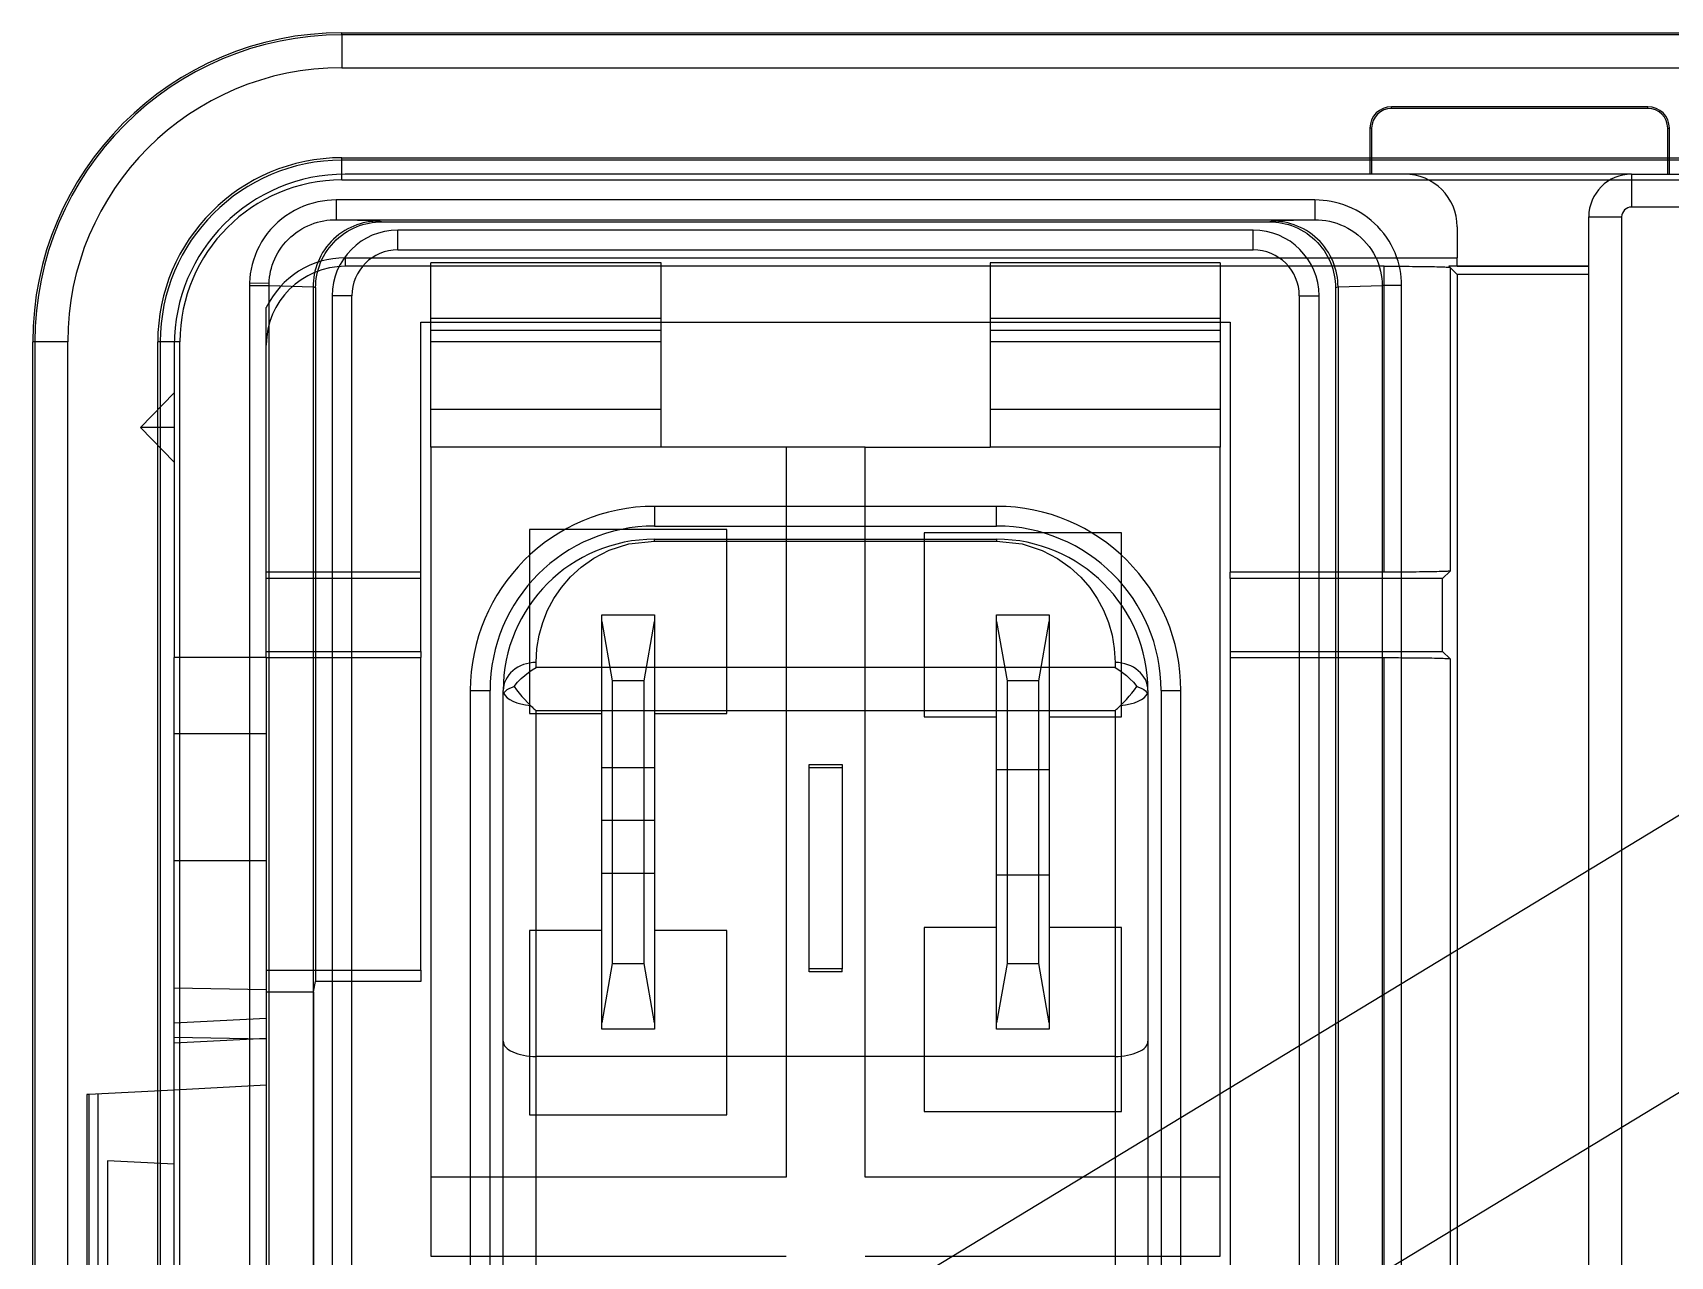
# Model space of a CAD drawing. Header units: millimetres. Extents: x -35.9 to 14.1, y -18 to 18.
# Drawn here: x -35.9 to -11.01, y -0.6 to 18 of the extents above; entities that cross this region are included whole.
import ezdxf

# ---------------------------------------------------------------- set-up
doc = ezdxf.new("R2010")
doc.units = ezdxf.units.MM
doc.layers.add('MAIN-1', color=7, linetype='Continuous')
doc.layers.add('MAIN-2', color=7, linetype='Continuous')

msp = doc.modelspace()

# ---------------------------------------------------------------- linework, layer by layer
at = {"layer": 'MAIN-1'}
for p, q in [((-31.2, 18), (9.4, 18)), ((-11.35, 16.876), (-15.25, 16.876)), ((-15.25, 16.85), (-15.25, 16.876)), ((-11.35, 16.85), (-15.25, 16.85)), ((-11.35, 16.85), (-11.35, 16.876)), ((-15.576, 16.55), (-15.576, 15.85)), ((-15.55, 16.55), (-15.576, 16.55)), ((-15.55, 16.55), (-15.55, 15.85)), ((-11.05, 15.85), (-11.05, 16.55)), ((-11.05, 16.55), (-11.024, 16.55)), ((-11.024, 15.85), (-11.024, 16.55)), ((-15.05, 15.85), (-31.15, 15.85)), ((-11.6, 15.85), (-15.05, 15.85)), ((-11.6, 15.85), (-11.6, 15.35)), ((-11.6, 15.85), (9.4, 15.85)), ((-12.25, 15.2), (-11.75, 15.2)), ((-12.25, 5.268), (-12.25, 15.2)), ((-11.75, 15.2), (-11.75, 5.572)), ((9.4, 15.35), (-11.6, 15.35)), ((-14.25, 15.05), (-14.25, 14.579)), ((-31.15, 14.579), (-14.25, 14.579)), ((-31.15, 14.579), (-31.15, 14.45)), ((-29.85, 14.45), (-31.15, 14.45)), ((-29.85, 11.7), (-29.85, 14.5)), ((-26.35, 14.5), (-29.85, 14.5)), ((-26.35, 11.7), (-26.35, 14.5)), ((-21.35, 14.45), (-26.35, 14.45)), ((-17.85, 14.5), (-21.35, 14.5)), ((-21.35, 14.5), (-21.35, 11.7)), ((-17.85, 14.5), (-17.85, 11.7)), ((-15.358, 14.45), (-17.85, 14.45)), ((-15.358, 14.45), (-15.306, 14.45)), ((-15.358, 9.8), (-15.358, 14.45)), ((-15.306, 14.45), (-15.253, 14.45)), ((-15.253, 14.45), (-15.199, 14.45)), ((-15.199, 14.45), (-15.144, 14.45)), ((-15.144, 14.45), (-15.089, 14.449)), ((-15.089, 14.449), (-15.035, 14.449)), ((-15.035, 14.449), (-14.98, 14.449)), ((-14.98, 14.449), (-14.927, 14.448)), ((-14.927, 14.448), (-14.874, 14.448)), ((-14.874, 14.448), (-14.823, 14.447)), ((-14.823, 14.447), (-14.773, 14.447)), ((-14.773, 14.447), (-14.725, 14.446)), ((-14.725, 14.446), (-14.679, 14.445)), ((-14.679, 14.445), (-14.636, 14.445)), ((-14.636, 14.445), (-14.596, 14.444)), ((-14.596, 14.444), (-14.558, 14.443)), ((-14.558, 14.443), (-14.523, 14.442)), ((-14.523, 14.442), (-14.492, 14.441)), ((-14.492, 14.441), (-14.464, 14.44)), ((-14.464, 14.44), (-14.439, 14.439)), ((-14.439, 14.439), (-14.418, 14.438)), ((-14.418, 14.438), (-14.4, 14.438)), ((-14.4, 14.438), (-14.386, 14.437)), ((-14.386, 14.437), (-14.374, 14.436)), ((-12.25, 14.45), (-14.376, 14.45)), ((-14.376, 14.45), (-14.359, 14.433)), ((-14.25, 14.325), (-14.375, 14.45)), ((-14.374, 14.436), (-14.366, 14.435)), ((-14.25, 14.453), (-14.25, 14.579)), ((-14.25, 14.453), (-12.25, 14.453)), ((-14.366, 14.435), (-14.361, 14.434)), ((-14.361, 14.434), (-14.359, 14.433)), ((-14.359, 14.433), (-14.359, 9.817)), ((-14.25, 14.325), (-14.25, 4.055)), ((-12.25, 14.325), (-14.25, 14.325)), ((-32.35, 8.5), (-32.35, 13.822)), ((-30, 9.8), (-30, 13.6)), ((-30, 13.6), (-29.85, 13.6)), ((-29.85, 12.272), (-29.85, 13.473)), ((-26.35, 13.6), (-21.35, 13.6)), ((-21.35, 13.473), (-21.35, 12.272)), ((-17.85, 13.6), (-17.7, 13.6)), ((-17.7, 13.6), (-17.7, 9.8)), ((-35.9, -13.3), (-35.9, 13.3)), ((-33.75, 13.25), (-33.75, 8.5)), ((-33.75, 12.526), (-34.262, 12)), ((-33.755, 12), (-34.262, 12)), ((-34.262, 12), (-33.75, 11.474)), ((-29.85, 11.7), (-29.85, 0.6)), ((-26.35, 11.7), (-29.85, 11.7)), ((-24.45, 11.7), (-26.35, 11.7)), ((-23.25, 11.7), (-24.45, 11.7)), ((-24.45, 11.7), (-24.45, 0.6)), ((-23.25, 0.6), (-23.25, 11.7)), ((-23.25, 11.7), (-21.35, 11.7)), ((-17.85, 11.7), (-21.35, 11.7)), ((-17.85, 1.87), (-17.85, 11.7)), ((-25.35, 10.45), (-28.35, 10.45)), ((-28.35, 10.45), (-28.35, 7.65)), ((-25.35, 7.65), (-25.35, 10.45)), ((-22.35, 10.4), (-22.35, 7.6)), ((-19.35, 10.4), (-22.35, 10.4)), ((-19.35, 7.6), (-19.35, 10.4)), ((-30, 9.8), (-32.35, 9.8)), ((-30, 9.704), (-30, 9.8)), ((-15.358, 9.8), (-17.7, 9.8)), ((-17.7, 9.704), (-17.7, 9.8)), ((-15.306, 9.8), (-15.358, 9.8)), ((-15.253, 9.8), (-15.306, 9.8)), ((-15.199, 9.8), (-15.253, 9.8)), ((-15.144, 9.8), (-15.199, 9.8)), ((-15.089, 9.801), (-15.144, 9.8)), ((-15.035, 9.801), (-15.089, 9.801)), ((-14.98, 9.801), (-15.035, 9.801)), ((-14.927, 9.802), (-14.98, 9.801)), ((-14.874, 9.802), (-14.927, 9.802)), ((-14.823, 9.803), (-14.874, 9.802)), ((-14.773, 9.803), (-14.823, 9.803)), ((-14.725, 9.804), (-14.773, 9.803)), ((-14.679, 9.805), (-14.725, 9.804)), ((-14.636, 9.805), (-14.679, 9.805)), ((-14.596, 9.806), (-14.636, 9.805)), ((-14.558, 9.807), (-14.596, 9.806)), ((-14.523, 9.808), (-14.558, 9.807)), ((-14.492, 9.809), (-14.523, 9.808)), ((-14.464, 9.81), (-14.492, 9.809)), ((-14.472, 9.704), (-14.359, 9.817)), ((-14.439, 9.811), (-14.464, 9.81)), ((-14.418, 9.812), (-14.439, 9.811)), ((-14.4, 9.812), (-14.418, 9.812)), ((-14.386, 9.813), (-14.4, 9.812)), ((-14.374, 9.814), (-14.386, 9.813)), ((-14.366, 9.815), (-14.374, 9.814)), ((-14.361, 9.816), (-14.366, 9.815)), ((-14.359, 9.817), (-14.361, 9.816)), ((-30, 9.704), (-32.35, 9.704)), ((-30, 8.596), (-30, 9.704)), ((-14.472, 9.704), (-17.7, 9.704)), ((-17.7, 9.704), (-17.7, 8.596)), ((-14.472, 8.596), (-14.472, 9.704)), ((-27.25, 9.05), (-27.25, 9.15)), ((-27.25, 9.15), (-26.45, 9.15)), ((-27.25, 2.95), (-27.25, 9.05)), ((-27.25, 9.05), (-27.091, 8.15)), ((-26.609, 8.15), (-26.45, 9.05)), ((-26.45, 9.15), (-26.45, 9.05)), ((-26.45, 9.05), (-26.45, 2.95)), ((-21.25, 9.05), (-21.25, 9.15)), ((-21.25, 9.15), (-20.45, 9.15)), ((-21.25, 2.95), (-21.25, 9.05)), ((-21.25, 9.05), (-21.091, 8.15)), ((-20.609, 8.15), (-20.45, 9.05)), ((-20.45, 9.15), (-20.45, 9.05)), ((-20.45, 9.05), (-20.45, 2.95)), ((-32.35, 8.5), (-33.75, 8.5)), ((-33.75, 7.343), (-33.75, 8.5)), ((-32.35, 8.596), (-30, 8.596)), ((-32.35, 8.5), (-32.35, 7.343)), ((-32.35, 8.5), (-30, 8.5)), ((-30, 8.596), (-30, 8.5)), ((-30, 3.75), (-30, 8.5)), ((-17.7, 8.596), (-14.472, 8.596)), ((-17.7, 8.596), (-17.7, 8.5)), ((-17.7, 8.5), (-15.358, 8.5)), ((-17.7, 8.5), (-17.7, 1.961)), ((-15.358, 3.382), (-15.358, 8.5)), ((-15.358, 8.5), (-15.306, 8.5)), ((-15.306, 8.5), (-15.253, 8.5)), ((-15.253, 8.5), (-15.199, 8.5)), ((-15.199, 8.5), (-15.144, 8.5)), ((-15.144, 8.5), (-15.089, 8.499)), ((-15.089, 8.499), (-15.035, 8.499)), ((-15.035, 8.499), (-14.98, 8.499)), ((-14.98, 8.499), (-14.927, 8.498)), ((-14.927, 8.498), (-14.874, 8.498)), ((-14.874, 8.498), (-14.823, 8.497)), ((-14.823, 8.497), (-14.773, 8.497)), ((-14.773, 8.497), (-14.725, 8.496)), ((-14.725, 8.496), (-14.679, 8.495)), ((-14.679, 8.495), (-14.636, 8.495)), ((-14.636, 8.495), (-14.596, 8.494)), ((-14.596, 8.494), (-14.558, 8.493)), ((-14.558, 8.493), (-14.523, 8.492)), ((-14.523, 8.492), (-14.492, 8.491)), ((-14.492, 8.491), (-14.464, 8.49)), ((-14.472, 8.596), (-14.359, 8.483)), ((-14.464, 8.49), (-14.439, 8.489)), ((-14.439, 8.489), (-14.418, 8.488)), ((-14.418, 8.488), (-14.4, 8.488)), ((-14.4, 8.488), (-14.386, 8.487)), ((-14.386, 8.487), (-14.374, 8.486)), ((-14.374, 8.486), (-14.366, 8.485)), ((-14.366, 8.485), (-14.361, 8.484)), ((-14.361, 8.484), (-14.359, 8.483)), ((-14.359, 8.483), (-14.359, 3.989)), ((-26.609, 8.15), (-27.091, 8.15)), ((-27.091, 8.15), (-27.091, 3.85)), ((-26.609, 3.85), (-26.609, 8.15)), ((-20.609, 8.15), (-21.091, 8.15)), ((-21.091, 8.15), (-21.091, 3.85)), ((-20.609, 3.85), (-20.609, 8.15)), ((-28.35, 7.65), (-27.25, 7.65)), ((-26.45, 7.65), (-25.35, 7.65)), ((-22.35, 7.6), (-21.25, 7.6)), ((-20.45, 7.6), (-19.35, 7.6)), ((-33.75, 5.411), (-33.75, 7.343)), ((-32.35, 7.343), (-33.75, 7.343)), ((-32.35, 7.343), (-32.35, 5.411)), ((-9.426, 6.982), (-24.729, -2.304)), ((-33.75, -5.411), (-33.75, 5.411)), ((-32.35, 5.411), (-33.75, 5.411)), ((-32.35, 5.411), (-32.35, -5.411)), ((-27.25, 4.35), (-28.35, 4.35)), ((-28.35, 4.35), (-28.35, 1.55)), ((-25.35, 4.35), (-26.45, 4.35)), ((-25.35, 1.55), (-25.35, 4.35)), ((-21.25, 4.4), (-22.35, 4.4)), ((-22.35, 4.4), (-22.35, 1.6)), ((-19.35, 4.4), (-20.45, 4.4)), ((-19.35, 1.6), (-19.35, 4.4)), ((-32.35, 3.75), (-30, 3.75)), ((-30, 3.75), (-30, 3.575)), ((-27.091, 3.85), (-27.25, 2.95)), ((-27.091, 3.85), (-26.609, 3.85)), ((-26.45, 2.95), (-26.609, 3.85)), ((-7.558, 3.904), (-22.861, -5.382)), ((-21.091, 3.85), (-21.25, 2.95)), ((-21.091, 3.85), (-20.609, 3.85)), ((-20.45, 2.95), (-20.609, 3.85)), ((-31.631, 3.418), (-31.6, 3.575)), ((-31.35, 3.575), (-31.6, 3.575)), ((-30, 3.575), (-31.35, 3.575)), ((-31.35, 3.575), (-31.35, -3.575)), ((-32.35, 3.418), (-31.631, 3.418)), ((-31.631, 3.418), (-31.631, -3.418)), ((-27.25, 2.85), (-27.25, 2.95)), ((-26.45, 2.85), (-27.25, 2.85)), ((-26.45, 2.95), (-26.45, 2.85)), ((-21.25, 2.85), (-21.25, 2.95)), ((-20.45, 2.85), (-21.25, 2.85)), ((-20.45, 2.95), (-20.45, 2.85)), ((-35.076, 1.857), (-35.077, 1.857)), ((-35.077, 1.857), (-35.077, -1.857)), ((-35.075, 1.857), (-35.076, 1.857)), ((-35.073, 1.857), (-35.075, 1.857)), ((-35.071, 1.857), (-35.073, 1.857)), ((-35.068, 1.858), (-35.071, 1.857)), ((-35.064, 1.858), (-35.068, 1.858)), ((-35.06, 1.858), (-35.064, 1.858)), ((-35.055, 1.858), (-35.06, 1.858)), ((-35.05, 1.858), (-35.055, 1.858)), ((-33.75, 1.927), (-35.05, 1.858)), ((-35.05, 1.858), (-35.05, -1.858)), ((-28.35, 1.55), (-25.35, 1.55)), ((-22.35, 1.6), (-19.35, 1.6)), ((-11.75, 1.361), (-11.75, -4.499)), ((-12.25, -4.482), (-12.25, 1.057)), ((-34.762, 0.853), (-34.762, -0.853)), ((-33.75, 0.8), (-34.762, 0.853)), ((-29.85, 0.6), (-29.85, -0.6)), ((-24.45, 0.6), (-29.85, 0.6)), ((-19.943, 0.6), (-23.25, 0.6)), ((-14.359, -0.222), (-14.359, -4.408)), ((-14.25, -0.156), (-14.25, -4.412)), ((-29.85, -0.6), (-24.45, -0.6)), ((-23.25, -0.6), (-21.921, -0.6))]:
    msp.add_line(p, q, dxfattribs=at)
for centre, radius, start, end in [((-31.2, 13.3), 4.7, 90, 180), ((-15.25, 16.55), 0.326, 90, 180), ((-15.25, 16.55), 0.3, 90, 180), ((-11.35, 16.55), 0.326, 0, 90), ((-11.35, 16.55), 0.3, 0, 90), ((-31.15, 13.25), 2.6, 90, 180), ((-15.05, 15.05), 0.8, 0, 90), ((-11.6, 15.2), 0.65, 90, 180), ((-11.6, 15.2), 0.15, 90, 180), ((-31.15, 13.25), 1.329, 90, 154.5314), ((-31.15, 13.25), 1.2, 90, 179.8301)]:
    msp.add_arc(centre, radius, start, end, dxfattribs=at)
at = {"layer": 'MAIN-2'}
for p, q in [((-31.2, 17.968), (-31.2, 18)), ((9.4, 17.968), (-31.2, 17.968)), ((-31.2, 17.968), (-31.2, 17.469)), ((-31.2, 17.469), (9.4, 17.469)), ((-31.2, 16.1), (9.4, 16.1)), ((-31.2, 16.062), (-31.2, 16.1)), ((9.4, 16.062), (-31.2, 16.062)), ((-31.2, 15.762), (-31.2, 16.062)), ((-31.2, 15.762), (9.4, 15.762)), ((-31.15, 15.85), (-31.15, 15.85)), ((-15.05, 15.85), (-15.05, 15.85)), ((-11.6, 15.85), (-11.6, 15.85)), ((-31.498, 15.442), (-31.569, 15.428)), ((-31.427, 15.451), (-31.498, 15.442)), ((-31.358, 15.456), (-31.427, 15.451)), ((-31.289, 15.458), (-31.358, 15.456)), ((-16.411, 15.458), (-31.289, 15.458)), ((-31.289, 15.458), (-31.289, 15.158)), ((-16.35, 15.457), (-16.411, 15.458)), ((-16.411, 15.458), (-16.411, 15.158)), ((-16.289, 15.452), (-16.35, 15.457)), ((-16.226, 15.445), (-16.289, 15.452)), ((-16.164, 15.435), (-16.226, 15.445)), ((-16.1, 15.421), (-16.164, 15.435)), ((-32.054, 15.216), (-32.116, 15.169)), ((-31.989, 15.259), (-32.054, 15.216)), ((-31.921, 15.298), (-31.989, 15.259)), ((-31.853, 15.333), (-31.921, 15.298)), ((-31.783, 15.363), (-31.853, 15.333)), ((-31.712, 15.389), (-31.783, 15.363)), ((-31.64, 15.411), (-31.712, 15.389)), ((-31.569, 15.428), (-31.64, 15.411)), ((-16.037, 15.404), (-16.1, 15.421)), ((-15.974, 15.384), (-16.037, 15.404)), ((-15.911, 15.361), (-15.974, 15.384)), ((-15.849, 15.333), (-15.911, 15.361)), ((-15.787, 15.303), (-15.849, 15.333)), ((-15.727, 15.269), (-15.787, 15.303)), ((-15.669, 15.232), (-15.727, 15.269)), ((-15.612, 15.192), (-15.669, 15.232)), ((-15.558, 15.148), (-15.612, 15.192)), ((-12.25, 15.2), (-12.25, 15.2)), ((-11.75, 15.2), (-11.75, 15.2)), ((-11.6, 15.35), (-11.6, 15.35)), ((-32.335, 14.947), (-32.381, 14.884)), ((-32.286, 15.007), (-32.335, 14.947)), ((-32.233, 15.065), (-32.286, 15.007)), ((-32.176, 15.119), (-32.233, 15.065)), ((-32.116, 15.169), (-32.176, 15.119)), ((-31.939, 14.929), (-31.898, 14.961)), ((-31.898, 14.961), (-31.854, 14.991)), ((-31.854, 14.991), (-31.81, 15.018)), ((-31.81, 15.018), (-31.764, 15.043)), ((-31.764, 15.043), (-31.717, 15.066)), ((-31.717, 15.066), (-31.67, 15.086)), ((-31.67, 15.086), (-31.622, 15.103)), ((-31.622, 15.103), (-31.574, 15.118)), ((-31.574, 15.118), (-31.526, 15.131)), ((-31.526, 15.131), (-31.478, 15.141)), ((-31.478, 15.141), (-31.43, 15.149)), ((-31.43, 15.149), (-31.382, 15.154)), ((-31.382, 15.154), (-31.335, 15.157)), ((-31.335, 15.157), (-31.289, 15.158)), ((-31.289, 15.158), (-16.411, 15.158)), ((-30.641, 15.137), (-31.289, 15.158)), ((-31.203, 14.963), (-31.246, 14.932)), ((-31.207, 14.92), (-31.164, 14.951)), ((-31.159, 14.992), (-31.203, 14.963)), ((-31.164, 14.951), (-31.119, 14.98)), ((-31.113, 15.018), (-31.159, 14.992)), ((-31.119, 14.98), (-31.074, 15.006)), ((-31.067, 15.041), (-31.113, 15.018)), ((-31.074, 15.006), (-31.027, 15.029)), ((-31.02, 15.062), (-31.067, 15.041)), ((-31.027, 15.029), (-30.98, 15.05)), ((-30.972, 15.08), (-31.02, 15.062)), ((-30.98, 15.05), (-30.932, 15.068)), ((-30.924, 15.096), (-30.972, 15.08)), ((-30.932, 15.068), (-30.884, 15.084)), ((-30.876, 15.109), (-30.924, 15.096)), ((-30.884, 15.084), (-30.836, 15.097)), ((-30.828, 15.119), (-30.876, 15.109)), ((-30.836, 15.097), (-30.788, 15.107)), ((-30.78, 15.127), (-30.828, 15.119)), ((-30.788, 15.107), (-30.74, 15.115)), ((-30.733, 15.133), (-30.78, 15.127)), ((-30.74, 15.115), (-30.693, 15.121)), ((-30.686, 15.136), (-30.733, 15.133)), ((-30.693, 15.121), (-30.646, 15.124)), ((-30.641, 15.137), (-30.686, 15.136)), ((-30.646, 15.124), (-30.6, 15.125)), ((-30.6, 15.125), (-30.641, 15.137)), ((-30.6, 15.125), (-17.1, 15.125)), ((-17.35, 15), (-30.35, 15)), ((-30.35, 15), (-30.35, 15)), ((-30.35, 14.7), (-30.35, 15)), ((-17.35, 15), (-17.35, 15)), ((-17.35, 14.7), (-17.35, 15)), ((-17.059, 15.137), (-17.1, 15.125)), ((-17.1, 15.125), (-17.054, 15.124)), ((-16.411, 15.158), (-17.059, 15.137)), ((-17.014, 15.136), (-17.059, 15.137)), ((-17.054, 15.124), (-17.007, 15.121)), ((-16.967, 15.133), (-17.014, 15.136)), ((-17.007, 15.121), (-16.96, 15.115)), ((-16.92, 15.127), (-16.967, 15.133)), ((-16.96, 15.115), (-16.912, 15.107)), ((-16.872, 15.119), (-16.92, 15.127)), ((-16.912, 15.107), (-16.864, 15.097)), ((-16.824, 15.109), (-16.872, 15.119)), ((-16.864, 15.097), (-16.816, 15.084)), ((-16.776, 15.096), (-16.824, 15.109)), ((-16.816, 15.084), (-16.768, 15.068)), ((-16.728, 15.08), (-16.776, 15.096)), ((-16.768, 15.068), (-16.72, 15.05)), ((-16.68, 15.062), (-16.728, 15.08)), ((-16.72, 15.05), (-16.673, 15.029)), ((-16.633, 15.041), (-16.68, 15.062)), ((-16.673, 15.029), (-16.626, 15.006)), ((-16.587, 15.018), (-16.633, 15.041)), ((-16.626, 15.006), (-16.581, 14.98)), ((-16.541, 14.992), (-16.587, 15.018)), ((-16.581, 14.98), (-16.536, 14.951)), ((-16.497, 14.963), (-16.541, 14.992)), ((-16.536, 14.951), (-16.493, 14.92)), ((-16.454, 14.932), (-16.497, 14.963)), ((-16.411, 15.158), (-16.357, 15.157)), ((-16.357, 15.157), (-16.302, 15.152)), ((-16.302, 15.152), (-16.246, 15.145)), ((-16.246, 15.145), (-16.19, 15.134)), ((-16.19, 15.134), (-16.134, 15.12)), ((-16.134, 15.12), (-16.077, 15.103)), ((-16.077, 15.103), (-16.021, 15.082)), ((-16.021, 15.082), (-15.966, 15.058)), ((-15.966, 15.058), (-15.912, 15.031)), ((-15.912, 15.031), (-15.859, 14.999)), ((-15.859, 14.999), (-15.808, 14.965)), ((-15.808, 14.965), (-15.759, 14.927)), ((-15.506, 15.102), (-15.558, 15.148)), ((-15.456, 15.053), (-15.506, 15.102)), ((-15.409, 15.001), (-15.456, 15.053)), ((-15.365, 14.947), (-15.409, 15.001)), ((-15.324, 14.891), (-15.365, 14.947)), ((-14.25, 15.05), (-14.25, 15.05)), ((-32.493, 14.684), (-32.521, 14.615)), ((-32.46, 14.752), (-32.493, 14.684)), ((-32.423, 14.819), (-32.46, 14.752)), ((-32.381, 14.884), (-32.423, 14.819)), ((-32.176, 14.652), (-32.149, 14.696)), ((-32.149, 14.696), (-32.12, 14.739)), ((-32.12, 14.739), (-32.088, 14.78)), ((-32.088, 14.78), (-32.054, 14.82)), ((-32.054, 14.82), (-32.018, 14.858)), ((-32.018, 14.858), (-31.979, 14.895)), ((-31.979, 14.895), (-31.939, 14.929)), ((-31.465, 14.701), (-31.494, 14.657)), ((-31.434, 14.744), (-31.465, 14.701)), ((-31.455, 14.644), (-31.426, 14.689)), ((-31.401, 14.785), (-31.434, 14.744)), ((-31.426, 14.689), (-31.395, 14.732)), ((-31.365, 14.825), (-31.401, 14.785)), ((-31.395, 14.732), (-31.361, 14.773)), ((-31.327, 14.863), (-31.365, 14.825)), ((-31.361, 14.773), (-31.326, 14.813)), ((-31.288, 14.899), (-31.327, 14.863)), ((-31.326, 14.813), (-31.288, 14.851)), ((-31.246, 14.932), (-31.288, 14.899)), ((-31.288, 14.851), (-31.248, 14.886)), ((-31.248, 14.886), (-31.207, 14.92)), ((-30.35, 14.7), (-17.35, 14.7)), ((-16.493, 14.92), (-16.452, 14.886)), ((-16.412, 14.899), (-16.454, 14.932)), ((-16.452, 14.886), (-16.412, 14.851)), ((-16.373, 14.863), (-16.412, 14.899)), ((-16.412, 14.851), (-16.374, 14.813)), ((-16.374, 14.813), (-16.339, 14.773)), ((-16.335, 14.825), (-16.373, 14.863)), ((-16.339, 14.773), (-16.305, 14.732)), ((-16.299, 14.785), (-16.335, 14.825)), ((-16.305, 14.732), (-16.274, 14.689)), ((-16.266, 14.744), (-16.299, 14.785)), ((-16.274, 14.689), (-16.245, 14.644)), ((-16.235, 14.701), (-16.266, 14.744)), ((-16.206, 14.657), (-16.235, 14.701)), ((-15.759, 14.927), (-15.712, 14.887)), ((-15.712, 14.887), (-15.668, 14.844)), ((-15.668, 14.844), (-15.626, 14.798)), ((-15.626, 14.798), (-15.588, 14.75)), ((-15.588, 14.75), (-15.553, 14.7)), ((-15.553, 14.7), (-15.521, 14.648)), ((-15.286, 14.834), (-15.324, 14.891)), ((-15.252, 14.775), (-15.286, 14.834)), ((-15.221, 14.714), (-15.252, 14.775)), ((-15.194, 14.653), (-15.221, 14.714)), ((-32.565, 14.476), (-32.581, 14.406)), ((-32.546, 14.545), (-32.565, 14.476)), ((-32.521, 14.615), (-32.546, 14.545)), ((-32.273, 14.422), (-32.259, 14.468)), ((-32.259, 14.468), (-32.242, 14.515)), ((-32.242, 14.515), (-32.223, 14.561)), ((-32.223, 14.561), (-32.201, 14.607)), ((-32.201, 14.607), (-32.176, 14.652)), ((-31.582, 14.47), (-31.598, 14.422)), ((-31.564, 14.517), (-31.582, 14.47)), ((-31.543, 14.565), (-31.564, 14.517)), ((-31.559, 14.409), (-31.543, 14.457)), ((-31.52, 14.611), (-31.543, 14.565)), ((-31.543, 14.457), (-31.525, 14.505)), ((-31.525, 14.505), (-31.504, 14.552)), ((-31.494, 14.657), (-31.52, 14.611)), ((-31.504, 14.552), (-31.481, 14.599)), ((-31.481, 14.599), (-31.455, 14.644)), ((-26.35, 14.45), (-29.85, 14.45)), ((-17.85, 14.45), (-21.35, 14.45)), ((-16.245, 14.644), (-16.219, 14.599)), ((-16.219, 14.599), (-16.196, 14.552)), ((-16.18, 14.611), (-16.206, 14.657)), ((-16.196, 14.552), (-16.175, 14.505)), ((-16.157, 14.565), (-16.18, 14.611)), ((-16.175, 14.505), (-16.157, 14.457)), ((-16.136, 14.517), (-16.157, 14.565)), ((-16.157, 14.457), (-16.141, 14.409)), ((-16.118, 14.47), (-16.136, 14.517)), ((-16.102, 14.422), (-16.118, 14.47)), ((-15.521, 14.648), (-15.493, 14.595)), ((-15.493, 14.595), (-15.468, 14.541)), ((-15.468, 14.541), (-15.447, 14.486)), ((-15.447, 14.486), (-15.429, 14.431)), ((-15.17, 14.591), (-15.194, 14.653)), ((-15.149, 14.528), (-15.17, 14.591)), ((-15.132, 14.466), (-15.149, 14.528)), ((-15.118, 14.403), (-15.132, 14.466)), ((-12.25, 14.451), (-14.376, 14.451)), ((-14.375, 14.45), (-14.376, 14.451)), ((-32.604, 14.2), (-32.605, 14.194)), ((-32.605, 14.194), (-32.605, 14.188)), ((-32.605, 14.188), (-32.605, 14.183)), ((-32.6, 14.268), (-32.604, 14.2)), ((-32.604, 14.2), (-32.308, 14.191)), ((-32.593, 14.336), (-32.6, 14.268)), ((-32.581, 14.406), (-32.593, 14.336)), ((-32.309, 14.186), (-32.308, 14.191)), ((-32.308, 14.191), (-32.306, 14.236)), ((-32.306, 14.236), (-32.301, 14.282)), ((-32.301, 14.282), (-32.294, 14.328)), ((-32.294, 14.328), (-32.285, 14.375)), ((-32.285, 14.375), (-32.273, 14.422)), ((-31.635, 14.23), (-31.638, 14.184)), ((-31.629, 14.278), (-31.635, 14.23)), ((-31.621, 14.325), (-31.629, 14.278)), ((-31.611, 14.373), (-31.621, 14.325)), ((-31.598, 14.422), (-31.611, 14.373)), ((-31.599, 14.171), (-31.596, 14.218)), ((-31.596, 14.218), (-31.59, 14.265)), ((-31.59, 14.265), (-31.582, 14.313)), ((-31.582, 14.313), (-31.572, 14.361)), ((-31.572, 14.361), (-31.559, 14.409)), ((-16.141, 14.409), (-16.128, 14.361)), ((-16.128, 14.361), (-16.118, 14.313)), ((-16.118, 14.313), (-16.11, 14.265)), ((-16.11, 14.265), (-16.104, 14.218)), ((-16.104, 14.218), (-16.101, 14.171)), ((-16.089, 14.373), (-16.102, 14.422)), ((-16.079, 14.325), (-16.089, 14.373)), ((-16.071, 14.278), (-16.079, 14.325)), ((-16.065, 14.23), (-16.071, 14.278)), ((-16.062, 14.184), (-16.065, 14.23)), ((-15.429, 14.431), (-15.415, 14.375)), ((-15.415, 14.375), (-15.404, 14.32)), ((-15.404, 14.32), (-15.397, 14.266)), ((-15.397, 14.266), (-15.392, 14.212)), ((-15.392, 14.212), (-15.391, 14.159)), ((-15.108, 14.341), (-15.118, 14.403)), ((-15.101, 14.28), (-15.108, 14.341)), ((-15.096, 14.219), (-15.101, 14.28)), ((-15.095, 14.159), (-15.096, 14.219)), ((-32.605, 14.183), (-32.605, 14.177)), ((-32.605, 14.177), (-32.605, 14.171)), ((-32.605, 14.171), (-32.605, 14.165)), ((-32.605, 14.165), (-32.605, 14.159)), ((-32.605, 14.159), (-32.605, -14.159)), ((-32.605, 14.159), (-32.309, 14.159)), ((-32.309, 14.182), (-32.309, 14.186)), ((-32.309, 14.177), (-32.309, 14.182)), ((-32.309, 14.173), (-32.309, 14.177)), ((-32.309, 14.168), (-32.309, 14.173)), ((-32.309, 14.164), (-32.309, 14.168)), ((-32.309, 14.159), (-32.309, 14.164)), ((-32.309, -14.159), (-32.309, 14.159)), ((-32.309, 14.159), (-31.639, 14.138)), ((-31.638, 14.184), (-31.639, 14.138)), ((-31.639, 14.138), (-31.639, 14.137)), ((-31.639, 14.137), (-31.639, -14.137)), ((-31.639, 14.137), (-31.6, 14.125)), ((-31.639, 14.137), (-31.639, 14.137)), ((-31.639, 14.137), (-31.639, 14.137)), ((-31.639, 14.137), (-31.639, 14.137)), ((-31.639, 14.137), (-31.639, 14.137)), ((-31.639, 14.137), (-31.639, 14.137)), ((-31.6, 14.125), (-31.599, 14.171)), ((-31.6, 14.125), (-31.6, 3.575)), ((-31.35, 14), (-31.35, 3.575)), ((-31.35, 14), (-31.35, 14)), ((-31.05, 14), (-31.35, 14)), ((-31.05, -14), (-31.05, 14)), ((-16.65, 14), (-16.35, 14)), ((-16.65, 14), (-16.65, -14)), ((-16.35, -14), (-16.35, 14)), ((-16.35, 14), (-16.35, 14)), ((-16.101, 14.171), (-16.1, 14.125)), ((-16.1, 14.125), (-16.061, 14.137)), ((-16.1, 14.125), (-16.1, -14.125)), ((-16.061, 14.138), (-16.062, 14.184)), ((-16.061, 14.138), (-15.391, 14.159)), ((-16.061, 14.137), (-16.061, 14.138)), ((-16.061, 14.137), (-16.061, 14.137)), ((-16.061, 14.137), (-16.061, 14.137)), ((-16.061, 14.137), (-16.061, 14.137)), ((-16.061, 14.137), (-16.061, 14.137)), ((-16.061, 14.137), (-16.061, 14.137)), ((-16.061, 14.137), (-16.061, -14.137)), ((-15.391, 14.159), (-15.391, -14.159)), ((-15.095, 14.159), (-15.391, 14.159)), ((-15.095, -14.159), (-15.095, 14.159)), ((-30, 13.6), (-30, 13.6)), ((-29.85, 13.66), (-26.35, 13.66)), ((-29.85, 13.6), (-29.85, 13.6)), ((-29.85, 13.6), (-26.35, 13.6)), ((-26.35, 13.473), (-29.85, 13.473)), ((-26.35, 13.6), (-26.35, 13.6)), ((-26.35, 12.272), (-26.35, 13.473)), ((-21.35, 13.66), (-17.85, 13.66)), ((-21.35, 13.6), (-17.85, 13.6)), ((-21.35, 13.6), (-21.35, 13.6)), ((-17.85, 13.473), (-21.35, 13.473)), ((-17.85, 13.6), (-17.85, 13.6)), ((-17.85, 13.473), (-17.85, 12.272)), ((-17.7, 13.6), (-17.7, 13.6)), ((-35.868, 13.3), (-35.9, 13.3)), ((-35.868, 13.3), (-35.868, -13.3)), ((-35.369, 13.3), (-35.868, 13.3)), ((-35.369, -13.3), (-35.369, 13.3)), ((-34, -13.3), (-34, 13.3)), ((-33.962, 13.3), (-34, 13.3)), ((-33.962, 13.3), (-33.962, -13.3)), ((-33.662, 13.3), (-33.962, 13.3)), ((-33.75, 13.25), (-33.75, 13.25)), ((-33.662, -13.3), (-33.662, 13.3)), ((-26.35, 13.3), (-29.85, 13.3)), ((-17.85, 13.3), (-21.35, 13.3)), ((-26.35, 12.272), (-29.85, 12.272)), ((-17.85, 12.272), (-21.35, 12.272)), ((-29.85, 11.7), (-29.85, 11.7)), ((-26.35, 11.7), (-29.85, 11.7)), ((-26.35, 11.7), (-26.35, 11.7)), ((-24.45, 11.7), (-24.45, 11.7)), ((-23.25, 11.7), (-23.25, 11.7)), ((-21.35, 11.7), (-21.35, 11.7)), ((-17.85, 11.7), (-21.35, 11.7)), ((-17.85, 11.7), (-17.85, 11.7)), ((-21.25, 10.8), (-26.45, 10.8)), ((-26.45, 10.8), (-26.45, 10.5)), ((-21.25, 10.5), (-21.25, 10.8)), ((-26.45, 10.5), (-26.45, 10.5)), ((-26.45, 10.5), (-21.25, 10.5)), ((-21.25, 10.5), (-21.25, 10.5)), ((-28.35, 10.45), (-28.35, 10.45)), ((-27.139, 10.132), (-26.838, 10.229)), ((-26.838, 10.229), (-26.45, 10.272)), ((-26.45, 10.3), (-21.25, 10.3)), ((-26.45, 10.3), (-26.45, 10.3)), ((-26.45, 10.272), (-26.45, 10.3)), ((-26.45, 10.272), (-21.25, 10.272)), ((-25.35, 10.45), (-25.35, 10.45)), ((-22.35, 10.4), (-22.35, 10.4)), ((-21.25, 10.3), (-21.25, 10.3)), ((-21.25, 10.3), (-21.25, 10.272)), ((-21.25, 10.272), (-20.86, 10.229)), ((-20.86, 10.229), (-20.558, 10.131)), ((-19.35, 10.4), (-19.35, 10.4)), ((-27.566, 9.875), (-27.374, 10.011)), ((-27.374, 10.011), (-27.139, 10.132)), ((-20.558, 10.131), (-20.323, 10.009)), ((-20.323, 10.009), (-20.132, 9.873)), ((-27.865, 9.568), (-27.728, 9.727)), ((-27.728, 9.727), (-27.566, 9.875)), ((-20.132, 9.873), (-19.971, 9.726)), ((-19.971, 9.726), (-19.835, 9.567)), ((-27.98, 9.399), (-27.865, 9.568)), ((-19.835, 9.567), (-19.72, 9.399)), ((-28.149, 9.035), (-28.075, 9.221)), ((-28.075, 9.221), (-27.98, 9.399)), ((-19.72, 9.399), (-19.625, 9.221)), ((-19.625, 9.221), (-19.551, 9.035)), ((-28.204, 8.841), (-28.149, 9.035)), ((-27.25, 9.15), (-27.25, 9.15)), ((-26.45, 9.15), (-26.45, 9.15)), ((-21.25, 9.15), (-21.25, 9.15)), ((-20.45, 9.15), (-20.45, 9.15)), ((-19.551, 9.035), (-19.496, 8.841)), ((-28.238, 8.638), (-28.204, 8.841)), ((-19.496, 8.841), (-19.462, 8.638)), ((-28.25, 8.426), (-28.238, 8.638)), ((-19.462, 8.638), (-19.45, 8.426)), ((-28.477, 8.181), (-28.422, 8.231)), ((-28.422, 8.231), (-28.365, 8.276)), ((-28.365, 8.276), (-28.308, 8.315)), ((-28.308, 8.315), (-28.25, 8.349)), ((-28.25, 8.349), (-28.25, 8.426)), ((-19.45, 8.349), (-28.25, 8.349)), ((-19.45, 8.426), (-19.45, 8.349)), ((-19.45, 8.349), (-19.392, 8.315)), ((-19.392, 8.315), (-19.335, 8.276)), ((-19.335, 8.276), (-19.278, 8.231)), ((-19.278, 8.231), (-19.223, 8.18)), ((-29.25, 8), (-29.25, -8)), ((-29.25, 8), (-28.95, 8)), ((-28.95, 8), (-28.95, 8)), ((-28.95, -8), (-28.95, 8)), ((-28.75, -8), (-28.75, 8)), ((-28.75, 8), (-28.75, 8)), ((-28.741, 7.958), (-28.729, 7.976)), ((-28.729, 7.976), (-28.711, 7.995)), ((-28.711, 7.995), (-28.688, 8.014)), ((-28.688, 8.014), (-28.658, 8.032)), ((-28.658, 8.032), (-28.623, 8.048)), ((-28.623, 8.048), (-28.581, 8.063)), ((-28.581, 8.063), (-28.53, 8.125)), ((-28.581, 8.063), (-28.545, 8.012)), ((-28.545, 8.012), (-28.506, 7.961)), ((-28.53, 8.125), (-28.477, 8.181)), ((-19.223, 8.18), (-19.17, 8.125)), ((-19.194, 7.962), (-19.155, 8.012)), ((-19.17, 8.125), (-19.119, 8.063)), ((-19.155, 8.012), (-19.119, 8.063)), ((-19.119, 8.063), (-19.077, 8.048)), ((-19.077, 8.048), (-19.042, 8.032)), ((-19.042, 8.032), (-19.013, 8.014)), ((-19.013, 8.014), (-18.989, 7.996)), ((-18.989, 7.996), (-18.971, 7.976)), ((-18.971, 7.976), (-18.959, 7.958)), ((-18.95, 8), (-18.95, -8)), ((-18.95, 8), (-18.95, 8)), ((-18.75, 8), (-18.45, 8)), ((-18.75, 8), (-18.75, -8)), ((-18.75, 8), (-18.75, 8)), ((-18.45, -8), (-18.45, 8)), ((-28.75, 7.93), (-28.749, 7.936)), ((-28.75, 7.925), (-28.75, 7.93)), ((-28.749, 7.936), (-28.748, 7.941)), ((-28.748, 7.941), (-28.746, 7.947)), ((-28.746, 7.947), (-28.744, 7.952)), ((-28.744, 7.952), (-28.741, 7.958)), ((-28.506, 7.961), (-28.465, 7.912)), ((-28.465, 7.912), (-28.423, 7.864)), ((-28.423, 7.864), (-28.38, 7.818)), ((-28.38, 7.818), (-28.335, 7.773)), ((-28.335, 7.773), (-28.323, 7.762)), ((-28.323, 7.762), (-28.311, 7.75)), ((-28.311, 7.75), (-28.299, 7.739)), ((-28.299, 7.739), (-28.287, 7.728)), ((-28.287, 7.728), (-28.274, 7.717)), ((-28.274, 7.717), (-28.262, 7.706)), ((-19.438, 7.706), (-19.426, 7.717)), ((-19.426, 7.717), (-19.413, 7.728)), ((-19.413, 7.728), (-19.401, 7.739)), ((-19.401, 7.739), (-19.389, 7.75)), ((-19.389, 7.75), (-19.377, 7.762)), ((-19.377, 7.762), (-19.365, 7.773)), ((-19.365, 7.773), (-19.32, 7.818)), ((-19.32, 7.818), (-19.277, 7.865)), ((-19.277, 7.865), (-19.234, 7.913)), ((-19.234, 7.913), (-19.194, 7.962)), ((-18.959, 7.958), (-18.956, 7.952)), ((-18.956, 7.952), (-18.954, 7.947)), ((-18.954, 7.947), (-18.952, 7.941)), ((-18.952, 7.941), (-18.951, 7.936)), ((-18.951, 7.936), (-18.95, 7.93)), ((-18.95, 7.93), (-18.95, 7.925)), ((-28.35, 7.65), (-28.35, 7.65)), ((-28.262, 7.706), (-28.25, 7.695)), ((-28.25, 2.438), (-28.25, 7.695)), ((-28.25, 7.695), (-19.45, 7.695)), ((-27.25, 7.65), (-27.25, 7.65)), ((-26.45, 7.65), (-26.45, 7.65)), ((-25.35, 7.65), (-25.35, 7.65)), ((-22.35, 7.6), (-22.35, 7.6)), ((-21.25, 7.6), (-21.25, 7.6)), ((-20.45, 7.6), (-20.45, 7.6)), ((-19.45, 7.695), (-19.438, 7.706)), ((-19.45, 7.695), (-19.45, 2.438)), ((-19.35, 7.6), (-19.35, 7.6)), ((-26.45, 6.824), (-27.25, 6.824)), ((-24.1, 6.878), (-23.6, 6.878)), ((-24.1, 3.77), (-24.1, 6.878)), ((-24.1, 6.832), (-23.6, 6.832)), ((-23.6, 6.878), (-23.6, 3.77)), ((-21.25, 6.8), (-20.45, 6.8)), ((-26.45, 6.024), (-27.25, 6.024)), ((-26.45, 6.024), (-27.25, 6.024)), ((-11.75, 5.572), (-11.75, 1.361)), ((-12.25, 1.057), (-12.25, 5.268)), ((-27.25, 5.224), (-26.45, 5.224)), ((-21.25, 5.2), (-20.45, 5.2)), ((-28.35, 4.35), (-28.35, 4.35)), ((-27.25, 4.35), (-27.25, 4.35)), ((-26.45, 4.35), (-26.45, 4.35)), ((-25.35, 4.35), (-25.35, 4.35)), ((-22.35, 4.4), (-22.35, 4.4)), ((-21.25, 4.4), (-21.25, 4.4)), ((-20.45, 4.4), (-20.45, 4.4)), ((-19.35, 4.4), (-19.35, 4.4)), ((-14.359, 3.989), (-14.359, -0.222)), ((-14.25, 4.055), (-14.25, -0.156)), ((-23.6, 3.77), (-24.1, 3.77)), ((-24.1, 3.724), (-24.1, 3.77)), ((-23.6, 3.724), (-23.6, 3.77)), ((-23.6, 3.724), (-24.1, 3.724)), ((-32.35, 3.45), (-33.75, 3.478)), ((-15.358, -0.829), (-15.358, 3.382)), ((-32.35, 3.015), (-33.75, 2.944)), ((-27.25, 2.85), (-27.25, 2.85)), ((-26.45, 2.85), (-26.45, 2.85)), ((-21.25, 2.85), (-21.25, 2.85)), ((-20.45, 2.85), (-20.45, 2.85)), ((-33.75, 2.724), (-33.75, 2.724)), ((-32.35, 2.7), (-33.75, 2.724)), ((-33.75, 2.646), (-32.35, 2.717)), ((-32.35, 2.7), (-32.35, 2.7)), ((-28.25, -4), (-28.25, 2.438)), ((-19.45, 2.438), (-28.25, 2.438)), ((-19.45, 2.438), (-19.45, -4)), ((-32.35, 2), (-33.75, 1.927)), ((-32.35, 2), (-32.35, 2)), ((-34.91, 1.866), (-34.91, -1.866)), ((-33.75, 1.927), (-33.75, 1.927)), ((-17.85, 0.6), (-17.85, 1.87)), ((-17.7, 1.961), (-17.7, -2.25)), ((-28.35, 1.55), (-28.35, 1.55)), ((-25.35, 1.55), (-25.35, 1.55)), ((-22.35, 1.6), (-22.35, 1.6)), ((-19.35, 1.6), (-19.35, 1.6)), ((-33.75, 0.8), (-33.75, 0.8)), ((-29.85, 0.6), (-29.85, 0.6)), ((-24.45, 0.6), (-24.45, 0.6)), ((-23.25, 0.6), (-23.25, 0.6)), ((-17.85, 0.6), (-19.943, 0.6)), ((-17.85, 0.6), (-17.85, 0.6)), ((-17.85, -0.6), (-17.85, 0.6)), ((-29.85, -0.6), (-29.85, -0.6)), ((-24.45, -0.6), (-24.45, -0.6)), ((-23.25, -0.6), (-23.25, -0.6)), ((-21.921, -0.6), (-17.85, -0.6)), ((-17.85, -0.6), (-17.85, -0.6))]:
    msp.add_line(p, q, dxfattribs=at)
for centre, radius, start, end in [((-31.2, 13.3), 4.668, 90, 180), ((-31.2, 13.3), 4.169, 90, 180), ((-31.2, 13.3), 2.8, 90, 180), ((-31.2, 13.3), 2.762, 90, 180), ((-31.2, 13.3), 2.462, 90, 180), ((-30.35, 14), 1, 90, 180), ((-17.35, 14), 1, 0, 90), ((-30.35, 14), 0.7, 90, 180), ((-17.35, 14), 0.7, 0, 90), ((-31.15, 13.25), 1.2, 179.8301, 180), ((-26.45, 8), 2.8, 90, 180), ((-21.25, 8), 2.8, 0, 90), ((-26.45, 8), 2.5, 90, 180), ((-21.25, 8), 2.5, 0, 90), ((-26.45, 8), 2.3, 90, 180), ((-21.25, 8), 2.3, 0, 90)]:
    msp.add_arc(centre, radius, start, end, dxfattribs=at)
for centre, major_axis, ratio, start_param, end_param in [((-28.25, 8), (0.5, 0), 0.852628, 1.570796, 3.141593), ((-19.45, 8), (0.5, 0), 0.852628, 0, 1.570796), ((-28.25, 8), (0.5, 0), 0.459829, -2.956216, -1.741494), ((-19.45, 8), (-0.5, 0), 0.459829, 1.741494, 2.956216), ((-28.25, 2.668), (0.5, 0), 0.459829, -3.141593, -1.570796), ((-19.45, 2.668), (-0.5, 0), 0.459829, 1.570796, 3.141593)]:
    msp.add_ellipse(centre, major_axis=major_axis, ratio=ratio, start_param=start_param, end_param=end_param, dxfattribs=at)

doc.saveas('drawing.dxf')
